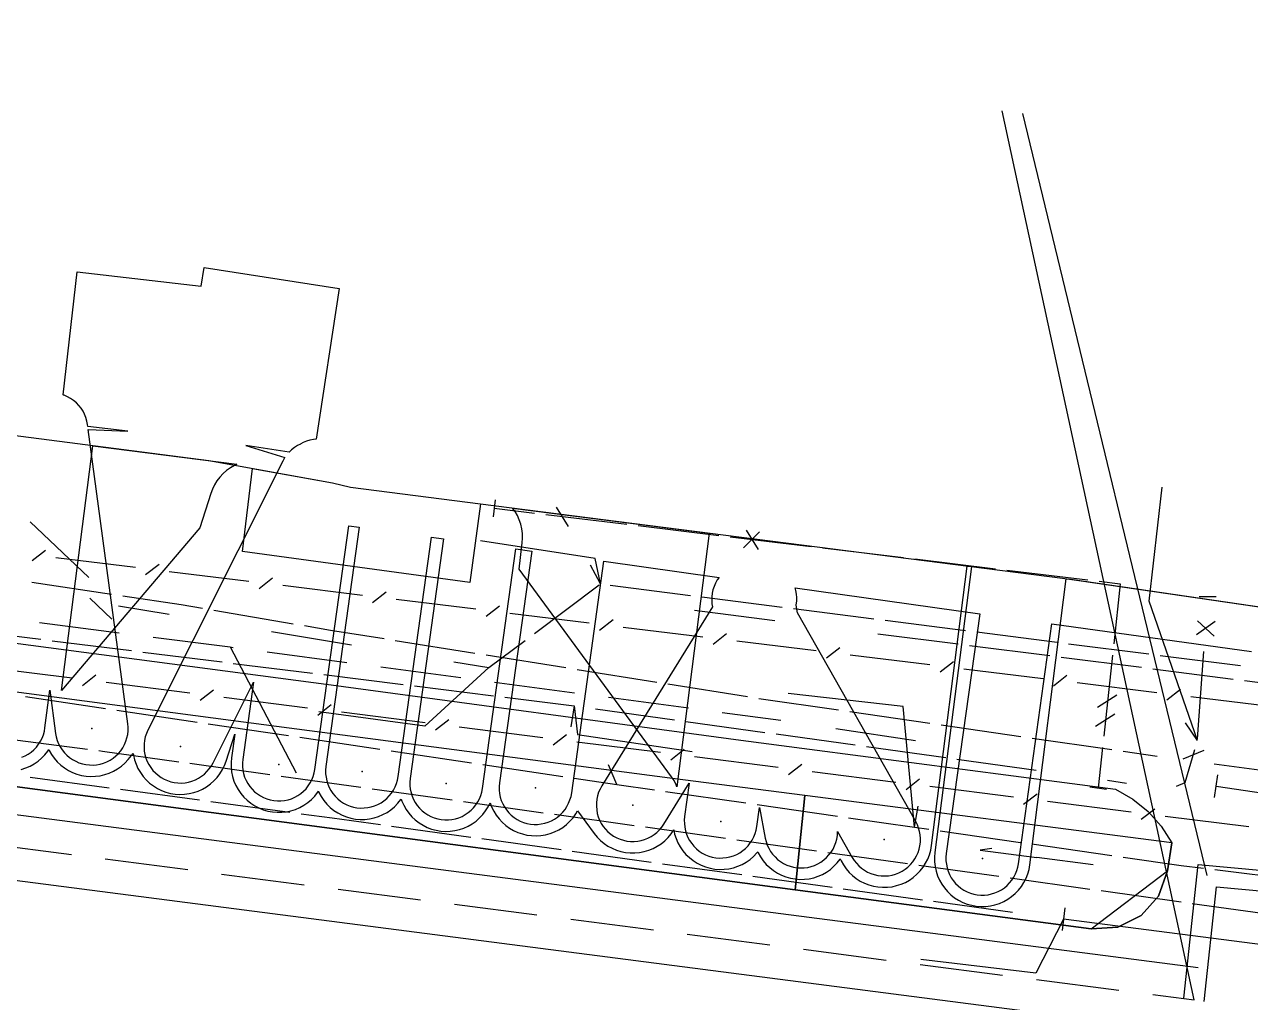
# Model space of a CAD drawing. Header units: metres. Extents: x -3782 to -2031, y 18790 to 19846.
# Drawn here: x -3374.6 to -3320.8, y 18937.2 to 18980.1 of the extents above; entities that cross this region are included whole.
import ezdxf

# ---------------------------------------------------------------- set-up
doc = ezdxf.new("R2010")
doc.units = ezdxf.units.M
for name, color, linetype in [('BOUNDARY', 7, 'Continuous'), ('CURB', 7, 'Continuous'), ('ELECTR_CABLE', 7, 'Continuous'), ('ELECTR_CABLE_COMM', 7, 'Continuous'), ('GRASS', 7, 'Continuous'), ('GROUND', 7, 'Continuous'), ('HEAT', 7, 'Continuous'), ('OVERHEAD_POWER_LINE', 7, 'Continuous'), ('ROAD', 7, 'Continuous'), ('SEWER', 7, 'Continuous'), ('TREE', 7, 'Continuous')]:
    doc.layers.add(name, color=color, linetype=linetype)

msp = doc.modelspace()

# ---------------------------------------------------------------- linework, layer by layer
at = {"layer": 'BOUNDARY'}
msp.add_lwpolyline([(-3514.279, 18980.075), (-3444.959, 18971.131), (-3440.145, 18970.268), (-3432.134, 18969.246), (-3428.512, 18968.968), (-3425.775, 18968.623), (-3425.322, 18968.544), (-3417.791, 18967.581), (-3417.72, 18967.575), (-3366.531, 18960.949), (-3361.097, 18959.974), (-3360.303, 18959.791), (-3354.605, 18959.061), (-3354.606, 18959.051), (-3329.073, 18955.792), (-3328.35, 18955.694), (-3287.413, 18949.71)], dxfattribs=at)
at = {"layer": 'CURB'}
msp.add_lwpolyline([(-3398.913, 18953.957), (-3399.056, 18952.851), (-3396.474, 18949.491), (-3327.819, 18940.418), (-3324.458, 18942.958), (-3324.278, 18944.19)], dxfattribs=at)
at = {"layer": 'ELECTR_CABLE'}
for points in [[(-3325.275, 18954.785), (-3324.699, 18959.783)], [(-3353.966, 18959.232), (-3354.052, 18958.487)], [(-3354.009, 18958.86), (-3352.234, 18958.646)], [(-3351.738, 18958.586), (-3348.189, 18958.159)], [(-3351.285, 18958.908), (-3350.754, 18958.06)], [(-3374.369, 18958.272), (-3371.793, 18955.824)], [(-3347.692, 18958.099), (-3344.143, 18957.671)], [(-3342.956, 18957.905), (-3342.426, 18957.056)], [(-3349.58, 18956.655), (-3354.601, 18957.436)], [(-3343.647, 18957.611), (-3340.097, 18957.184)], [(-3342.36, 18957.835), (-3343.071, 18957.132)], [(-3339.601, 18957.124), (-3336.052, 18956.697)], [(-3349.341, 18955.541), (-3349.774, 18956.369)], [(-3349.341, 18955.541), (-3349.58, 18956.655)], [(-3335.555, 18956.637), (-3332.006, 18956.209)], [(-3331.51, 18956.149), (-3327.96, 18955.722)], [(-3374.294, 18955.616), (-3370.795, 18955.093)], [(-3352.24, 18953.366), (-3349.397, 18955.499)], [(-3348.915, 18955.487), (-3345.389, 18955.038)], [(-3327.464, 18955.662), (-3326.541, 18955.551)], [(-3326.541, 18955.551), (-3326.824, 18952.921)], [(-3371.751, 18954.923), (-3370.782, 18954.002)], [(-3370.3, 18955.019), (-3367.735, 18954.636)], [(-3344.893, 18954.974), (-3341.367, 18954.525)], [(-3323.15, 18948.679), (-3325.275, 18954.785)], [(-3323.078, 18954.989), (-3322.328, 18954.989)], [(-3370.49, 18954.586), (-3368.264, 18954.214)], [(-3367.735, 18954.636), (-3366.804, 18954.477)], [(-3366.312, 18954.393), (-3362.824, 18953.797)], [(-3345.223, 18954.387), (-3341.696, 18953.938)], [(-3340.871, 18954.461), (-3337.346, 18954.012)], [(-3373.96, 18953.85), (-3370.452, 18953.402)], [(-3362.331, 18953.713), (-3361.185, 18953.517)], [(-3336.85, 18953.949), (-3333.324, 18953.499)], [(-3323.196, 18953.331), (-3322.374, 18953.903)], [(-3323.155, 18953.93), (-3322.418, 18953.254)], [(-3377.369, 18953.548), (-3373.892, 18953.115)], [(-3368.964, 18953.211), (-3365.586, 18952.779)], [(-3363.772, 18953.464), (-3360.266, 18952.878)], [(-3361.185, 18953.517), (-3358.839, 18953.143)], [(-3358.346, 18953.065), (-3354.852, 18952.508)], [(-3354.233, 18951.871), (-3352.64, 18953.066)], [(-3337.177, 18953.361), (-3333.651, 18952.912)], [(-3332.828, 18953.436), (-3329.303, 18952.986)], [(-3373.396, 18953.053), (-3369.92, 18952.619)], [(-3369.424, 18952.557), (-3365.947, 18952.123)], [(-3365.586, 18952.779), (-3365.457, 18952.762)], [(-3365.586, 18952.779), (-3362.69, 18947.255)], [(-3363.97, 18952.564), (-3360.464, 18952.098)], [(-3333.155, 18952.848), (-3329.628, 18952.399)], [(-3328.807, 18952.923), (-3325.281, 18952.473)], [(-3323.144, 18948.757), (-3322.874, 18952.58)], [(-3365.451, 18952.061), (-3361.974, 18951.628)], [(-3355.774, 18952.128), (-3354.233, 18951.871)], [(-3354.358, 18952.429), (-3350.864, 18951.872)], [(-3329.132, 18952.335), (-3325.605, 18951.886)], [(-3326.878, 18952.424), (-3327.261, 18948.869)], [(-3324.785, 18952.41), (-3321.26, 18951.96)], [(-3361.478, 18951.566), (-3358.002, 18951.132)], [(-3358.977, 18951.901), (-3355.472, 18951.435)], [(-3354.233, 18951.871), (-3357.044, 18949.303)], [(-3350.37, 18951.794), (-3346.876, 18951.237)], [(-3325.109, 18951.822), (-3321.583, 18951.373)], [(-3357.506, 18951.07), (-3354.029, 18950.636)], [(-3353.985, 18951.238), (-3350.479, 18950.772)], [(-3346.382, 18951.158), (-3342.889, 18950.601)], [(-3321.087, 18951.309), (-3317.56, 18950.86)], [(-3374.572, 18950.606), (-3371.054, 18950.083)], [(-3353.533, 18950.574), (-3350.493, 18950.195)], [(-3348.992, 18950.574), (-3345.487, 18950.108)], [(-3342.394, 18950.525), (-3338.893, 18950.017)], [(-3336.057, 18950.164), (-3341.106, 18950.738)], [(-3326.691, 18950.671), (-3327.532, 18950.13)], [(-3370.56, 18950.01), (-3367.042, 18949.487)], [(-3357.044, 18949.303), (-3361.7, 18949.933)], [(-3350.493, 18950.195), (-3350.637, 18949.272)], [(-3350.493, 18950.195), (-3350.346, 18948.935)], [(-3349.562, 18950.066), (-3346.092, 18949.583)], [(-3344, 18949.911), (-3341.434, 18949.57)], [(-3338.398, 18949.946), (-3334.897, 18949.438)], [(-3335.569, 18944.878), (-3336.057, 18950.164)], [(-3326.781, 18949.837), (-3327.622, 18949.296)], [(-3366.547, 18949.414), (-3363.03, 18948.891)], [(-3345.597, 18949.515), (-3342.127, 18949.032)], [(-3334.402, 18949.366), (-3330.901, 18948.858)], [(-3323.15, 18948.679), (-3323.682, 18949.447)], [(-3362.535, 18948.818), (-3359.017, 18948.295)], [(-3350.346, 18948.935), (-3345.32, 18948.188)], [(-3341.632, 18948.964), (-3338.161, 18948.481)], [(-3339.014, 18949.203), (-3335.517, 18948.674)], [(-3330.406, 18948.786), (-3326.904, 18948.278)], [(-3375.353, 18948.747), (-3371.846, 18948.296)], [(-3371.35, 18948.232), (-3371.194, 18948.212)], [(-3358.523, 18948.222), (-3355.005, 18947.699)], [(-3337.666, 18948.413), (-3334.196, 18947.93)], [(-3327.315, 18948.372), (-3327.506, 18946.595)], [(-3323.778, 18947.869), (-3322.853, 18948.252)], [(-3323.691, 18946.836), (-3323.269, 18948.275)], [(-3371.194, 18948.212), (-3367.847, 18947.745)], [(-3333.701, 18947.862), (-3330.231, 18947.379)], [(-3326.41, 18948.206), (-3324.911, 18947.989)], [(-3367.352, 18947.676), (-3363.849, 18947.187)], [(-3354.51, 18947.626), (-3350.993, 18947.103)], [(-3348.62, 18946.751), (-3348.988, 18947.609)], [(-3322.41, 18947.653), (-3318.903, 18947.181)], [(-3322.4, 18946.18), (-3322.254, 18947.17)], [(-3374.363, 18947.072), (-3370.894, 18946.604)], [(-3363.354, 18947.117), (-3359.851, 18946.628)], [(-3350.498, 18947.03), (-3348.62, 18946.751)], [(-3348.62, 18946.751), (-3346.979, 18946.516)], [(-3327.877, 18946.652), (-3327.135, 18946.538)], [(-3327.097, 18946.944), (-3326.269, 18946.808)], [(-3324.074, 18946.672), (-3323.691, 18946.836)], [(-3322.327, 18946.675), (-3315.316, 18945.639)], [(-3370.398, 18946.537), (-3366.929, 18946.069)], [(-3359.356, 18946.559), (-3355.854, 18946.07)], [(-3346.484, 18946.445), (-3342.964, 18945.939)], [(-3366.433, 18946.002), (-3362.964, 18945.534)], [(-3355.359, 18946.001), (-3351.856, 18945.512)], [(-3342.469, 18945.868), (-3338.949, 18945.363)], [(-3335.569, 18944.878), (-3335.403, 18945.797)], [(-3362.468, 18945.467), (-3361.11, 18945.284)], [(-3361.11, 18945.284), (-3359, 18944.991)], [(-3351.361, 18945.443), (-3347.858, 18944.954)], [(-3338.454, 18945.292), (-3335.569, 18944.878)], [(-3358.505, 18944.923), (-3355.037, 18944.442)], [(-3347.363, 18944.885), (-3343.861, 18944.396)], [(-3335.569, 18944.878), (-3334.933, 18944.787)], [(-3334.438, 18944.716), (-3330.918, 18944.211)], [(-3354.541, 18944.373), (-3351.074, 18943.892)], [(-3343.365, 18944.327), (-3339.863, 18943.837)], [(-3330.423, 18944.14), (-3326.903, 18943.635)], [(-3350.578, 18943.824), (-3347.111, 18943.343)], [(-3339.368, 18943.768), (-3335.865, 18943.279)], [(-3326.408, 18943.564), (-3323.866, 18943.199)], [(-3346.615, 18943.274), (-3343.147, 18942.794)], [(-3335.37, 18943.21), (-3331.868, 18942.721)], [(-3323.866, 18943.199), (-3322.885, 18943.078)], [(-3322.389, 18943.018), (-3318.859, 18942.584)], [(-3342.652, 18942.725), (-3339.184, 18942.244)], [(-3331.372, 18942.652), (-3327.87, 18942.163)], [(-3338.689, 18942.175), (-3335.221, 18941.695)], [(-3327.375, 18942.094), (-3323.872, 18941.605)], [(-3334.726, 18941.626), (-3331.258, 18941.145)], [(-3328.965, 18941.332), (-3329.093, 18940.34)], [(-3323.377, 18941.536), (-3319.874, 18941.047)], [(-3329.029, 18940.836), (-3330.248, 18938.471)], [(-3309.068, 18938.264), (-3329.029, 18940.836)], [(-3330.248, 18938.471), (-3335.287, 18939.069)]]:
    msp.add_lwpolyline(points, dxfattribs=at)
at = {"layer": 'ELECTR_CABLE_COMM'}
for points in [[(-3374.278, 18956.564), (-3373.688, 18957.026)], [(-3373.238, 18956.704), (-3369.748, 18956.276)], [(-3369.299, 18955.954), (-3368.709, 18956.416)], [(-3368.259, 18956.094), (-3364.769, 18955.666)], [(-3364.32, 18955.344), (-3363.729, 18955.806)], [(-3363.28, 18955.484), (-3359.79, 18955.056)], [(-3359.341, 18954.734), (-3358.75, 18955.196)], [(-3358.301, 18954.874), (-3354.811, 18954.446)], [(-3354.362, 18954.124), (-3353.771, 18954.586)], [(-3353.322, 18954.264), (-3349.832, 18953.837)], [(-3349.382, 18953.515), (-3348.792, 18953.976)], [(-3348.343, 18953.654), (-3344.852, 18953.227)], [(-3344.403, 18952.905), (-3343.813, 18953.366)], [(-3343.364, 18953.044), (-3339.873, 18952.617)], [(-3339.424, 18952.295), (-3338.834, 18952.756)], [(-3338.384, 18952.434), (-3334.894, 18952.007)], [(-3334.445, 18951.685), (-3333.855, 18952.146)], [(-3372.517, 18951.404), (-3376.191, 18951.868)], [(-3371.477, 18951.54), (-3372.07, 18951.08)], [(-3333.405, 18951.824), (-3329.915, 18951.397)], [(-3329.466, 18951.075), (-3328.875, 18951.537)], [(-3367.356, 18950.752), (-3371.029, 18951.216)], [(-3328.426, 18951.215), (-3324.936, 18950.787)], [(-3324.487, 18950.465), (-3323.896, 18950.927)], [(-3366.316, 18950.888), (-3366.908, 18950.429)], [(-3362.194, 18950.1), (-3365.868, 18950.564)], [(-3323.447, 18950.605), (-3319.957, 18950.177)], [(-3361.154, 18950.236), (-3361.746, 18949.777)], [(-3357.032, 18949.449), (-3360.706, 18949.913)], [(-3355.992, 18949.584), (-3356.584, 18949.125)], [(-3351.871, 18948.797), (-3355.544, 18949.261)], [(-3350.83, 18948.932), (-3351.423, 18948.473)], [(-3346.709, 18948.145), (-3350.382, 18948.609)], [(-3345.669, 18948.281), (-3346.261, 18947.821)], [(-3341.547, 18947.493), (-3345.221, 18947.957)], [(-3340.507, 18947.629), (-3341.099, 18947.169)], [(-3336.385, 18946.841), (-3340.059, 18947.305)], [(-3335.345, 18946.977), (-3335.937, 18946.517)], [(-3331.224, 18946.189), (-3334.897, 18946.653)], [(-3330.183, 18946.325), (-3330.776, 18945.866)], [(-3326.062, 18945.537), (-3329.736, 18946.001)], [(-3325.022, 18945.673), (-3325.614, 18945.214)], [(-3320.9, 18944.886), (-3324.574, 18945.349)]]:
    msp.add_lwpolyline(points, dxfattribs=at)
at = {"layer": 'GRASS'}
for points in [[(-3365.566, 18949.555), (-3393.248, 18953.213), (-3398.913, 18953.957), (-3399.056, 18952.851), (-3398.973, 18951.664), (-3398.46, 18950.637), (-3397.599, 18949.876), (-3396.474, 18949.491), (-3340.795, 18942.133), (-3340.377, 18946.267), (-3346.306, 18947.031)], [(-3324.458, 18942.958), (-3324.278, 18944.19), (-3340.377, 18946.267), (-3340.795, 18942.133), (-3327.819, 18940.418), (-3326.641, 18940.496), (-3325.618, 18940.999), (-3324.855, 18941.846)]]:
    msp.add_lwpolyline(points, close=True, dxfattribs=at)
at = {"layer": 'GROUND'}
msp.add_lwpolyline([(-3361.097, 18959.974), (-3360.303, 18959.791), (-3354.605, 18959.061), (-3354.606, 18959.051), (-3355.077, 18955.601), (-3365.05, 18956.968), (-3364.603, 18960.603)], close=True, dxfattribs=at)
msp.add_lwpolyline([(-3396.274, 18955.759), (-3361.156, 18951.113), (-3343.177, 18948.698), (-3340.171, 18948.304), (-3326.741, 18946.543), (-3325.988, 18946.11), (-3325.319, 18945.566), (-3324.745, 18944.922), (-3324.278, 18944.19), (-3324.458, 18942.958), (-3324.855, 18941.846), (-3325.618, 18940.999), (-3326.641, 18940.496), (-3327.819, 18940.418), (-3340.795, 18942.133), (-3396.474, 18949.491)], dxfattribs=at)
at = {"layer": 'HEAT'}
for points in [[(-3323.298, 18937.304), (-3331.724, 18976.295)], [(-3322.719, 18942.753), (-3330.814, 18976.179)], [(-3427.565, 18952.222), (-3323.115, 18938.718)], [(-3430.791, 18949.766), (-3323.481, 18935.891)], [(-3376.176, 18944.141), (-3372.557, 18943.673)], [(-3371.069, 18943.481), (-3367.45, 18943.013)], [(-3323.743, 18937.376), (-3323.12, 18943.242)], [(-3323.12, 18943.242), (-3315.791, 18942.563)], [(-3365.962, 18942.821), (-3362.343, 18942.353)], [(-3360.855, 18942.16), (-3357.236, 18941.692)], [(-3322.853, 18937.233), (-3322.318, 18942.264)], [(-3322.318, 18942.264), (-3316.753, 18941.749)], [(-3355.749, 18941.5), (-3352.129, 18941.032)], [(-3350.642, 18940.84), (-3347.023, 18940.372)], [(-3345.535, 18940.179), (-3341.916, 18939.712)], [(-3340.428, 18939.519), (-3336.809, 18939.051)], [(-3335.321, 18938.859), (-3331.702, 18938.391)], [(-3330.214, 18938.199), (-3326.595, 18937.731)], [(-3325.108, 18937.538), (-3323.298, 18937.304)]]:
    msp.add_lwpolyline(points, dxfattribs=at)
at = {"layer": 'OVERHEAD_POWER_LINE'}
for points in [[(-3332.17, 18943.938), (-3332.682, 18943.872)], [(-3332.682, 18943.872), (-3330.204, 18943.54)], [(-3327.724, 18943.224), (-3330.204, 18943.54)]]:
    msp.add_lwpolyline(points, dxfattribs=at)
at = {"layer": 'ROAD'}
for points in [[(-3365.293, 18960.788), (-3365.401, 18960.739), (-3365.58, 18960.635), (-3365.747, 18960.515), (-3365.901, 18960.379), (-3366.042, 18960.228), (-3366.167, 18960.064), (-3366.275, 18959.889), (-3366.366, 18959.704), (-3366.438, 18959.511), (-3366.917, 18958.008), (-3372.996, 18950.874), (-3371.607, 18961.606)], [(-3344.567, 18957.769), (-3345.986, 18946.651), (-3346.02, 18946.733), (-3346.116, 18946.916), (-3346.229, 18947.088), (-3352.905, 18956.19), (-3352.771, 18957.348), (-3352.757, 18957.554), (-3352.764, 18957.76), (-3352.791, 18957.964), (-3352.837, 18958.165), (-3352.903, 18958.36), (-3352.988, 18958.548), (-3353.091, 18958.726), (-3353.195, 18958.871)]]:
    msp.add_lwpolyline(points, close=True, dxfattribs=at)
msp.add_lwpolyline([(-3374.752, 18947.409), (-3374.556, 18947.472), (-3374.367, 18947.554), (-3374.187, 18947.655), (-3374.018, 18947.773), (-3373.861, 18947.906), (-3373.718, 18948.055), (-3373.59, 18948.216), (-3373.549, 18948.281), (-3373.533, 18948.245), (-3373.43, 18948.067), (-3373.311, 18947.899), (-3373.175, 18947.744), (-3373.025, 18947.602), (-3372.862, 18947.477), (-3372.687, 18947.367), (-3372.502, 18947.276), (-3372.31, 18947.203), (-3372.111, 18947.149), (-3371.907, 18947.115), (-3371.702, 18947.101), (-3371.496, 18947.107), (-3371.291, 18947.134), (-3371.091, 18947.18), (-3370.895, 18947.246), (-3370.707, 18947.331), (-3370.529, 18947.433), (-3370.361, 18947.553), (-3370.206, 18947.689), (-3370.065, 18947.839), (-3369.842, 18948.1), (-3369.833, 18948.031), (-3369.786, 18947.831), (-3369.719, 18947.636), (-3369.633, 18947.448), (-3369.53, 18947.27), (-3369.409, 18947.103), (-3369.273, 18946.948), (-3369.122, 18946.808), (-3368.958, 18946.683), (-3368.783, 18946.575), (-3368.598, 18946.484), (-3368.405, 18946.412), (-3368.206, 18946.359), (-3368.002, 18946.326), (-3367.797, 18946.313), (-3367.591, 18946.32), (-3367.387, 18946.348), (-3367.186, 18946.395), (-3366.991, 18946.462), (-3366.803, 18946.547), (-3366.625, 18946.651), (-3366.458, 18946.771), (-3366.303, 18946.908), (-3366.163, 18947.058), (-3366.038, 18947.222), (-3365.93, 18947.398), (-3365.839, 18947.583), (-3365.767, 18947.776), (-3365.39, 18948.96), (-3365.533, 18947.912), (-3365.551, 18947.707), (-3365.549, 18947.501), (-3365.527, 18947.296), (-3365.484, 18947.094), (-3365.422, 18946.898), (-3365.341, 18946.708), (-3365.242, 18946.527), (-3365.126, 18946.357), (-3364.993, 18946.199), (-3364.846, 18946.055), (-3364.685, 18945.926), (-3364.512, 18945.814), (-3364.33, 18945.719), (-3364.138, 18945.642), (-3363.941, 18945.584), (-3363.738, 18945.546), (-3363.533, 18945.528), (-3363.327, 18945.531), (-3363.122, 18945.553), (-3362.92, 18945.596), (-3362.724, 18945.658), (-3362.534, 18945.738), (-3362.353, 18945.838), (-3362.183, 18945.954), (-3362.025, 18946.087), (-3361.881, 18946.234), (-3361.752, 18946.395), (-3361.716, 18946.451), (-3361.692, 18946.396), (-3361.593, 18946.215), (-3361.477, 18946.045), (-3361.344, 18945.887), (-3361.197, 18945.743), (-3361.036, 18945.614), (-3360.863, 18945.502), (-3360.681, 18945.407), (-3360.489, 18945.33), (-3360.292, 18945.272), (-3360.089, 18945.234), (-3359.884, 18945.216), (-3359.678, 18945.219), (-3359.473, 18945.241), (-3359.271, 18945.284), (-3359.075, 18945.346), (-3358.885, 18945.426), (-3358.704, 18945.526), (-3358.534, 18945.642), (-3358.376, 18945.775), (-3358.232, 18945.922), (-3358.103, 18946.083), (-3358.089, 18946.105), (-3358.06, 18946.021), (-3357.976, 18945.834), (-3357.873, 18945.655), (-3357.753, 18945.487), (-3357.617, 18945.332), (-3357.467, 18945.191), (-3357.303, 18945.066), (-3357.128, 18944.957), (-3356.944, 18944.866), (-3356.751, 18944.793), (-3356.552, 18944.739), (-3356.348, 18944.706), (-3356.143, 18944.692), (-3355.937, 18944.699), (-3355.732, 18944.725), (-3355.532, 18944.772), (-3355.336, 18944.838), (-3355.149, 18944.923), (-3354.97, 18945.026), (-3354.803, 18945.146), (-3354.648, 18945.282), (-3354.507, 18945.432), (-3354.381, 18945.595), (-3354.272, 18945.77), (-3354.186, 18945.944), (-3354.118, 18945.763), (-3354.027, 18945.578), (-3353.918, 18945.403), (-3353.793, 18945.239), (-3353.652, 18945.089), (-3353.497, 18944.953), (-3353.33, 18944.833), (-3353.151, 18944.729), (-3352.964, 18944.644), (-3352.769, 18944.578), (-3352.568, 18944.531), (-3352.364, 18944.504), (-3352.158, 18944.497), (-3351.952, 18944.51), (-3351.749, 18944.544), (-3351.55, 18944.597), (-3351.357, 18944.67), (-3351.172, 18944.761), (-3350.997, 18944.869), (-3350.833, 18944.995), (-3350.683, 18945.135), (-3350.547, 18945.29), (-3350.427, 18945.458), (-3350.345, 18945.598), (-3349.616, 18944.604), (-3349.486, 18944.444), (-3349.341, 18944.297), (-3349.183, 18944.166), (-3349.012, 18944.05), (-3348.831, 18943.952), (-3348.641, 18943.872), (-3348.444, 18943.812), (-3348.242, 18943.77), (-3348.037, 18943.749), (-3347.831, 18943.748), (-3347.626, 18943.767), (-3347.424, 18943.806), (-3347.226, 18943.865), (-3347.035, 18943.943), (-3346.853, 18944.039), (-3346.681, 18944.152), (-3346.521, 18944.282), (-3346.374, 18944.427), (-3346.243, 18944.586), (-3346.13, 18944.753), (-3346.09, 18944.571), (-3346.026, 18944.375), (-3345.944, 18944.187), (-3345.843, 18944.007), (-3345.725, 18943.838), (-3345.591, 18943.681), (-3345.442, 18943.539), (-3345.28, 18943.411), (-3345.107, 18943.3), (-3344.923, 18943.207), (-3344.731, 18943.132), (-3344.533, 18943.076), (-3344.33, 18943.04), (-3344.124, 18943.024), (-3343.918, 18943.028), (-3343.714, 18943.052), (-3343.512, 18943.097), (-3343.316, 18943.16), (-3343.128, 18943.243), (-3342.948, 18943.344), (-3342.779, 18943.462), (-3342.622, 18943.596), (-3342.48, 18943.744), (-3342.439, 18943.796), (-3342.42, 18943.75), (-3342.319, 18943.571), (-3342.201, 18943.402), (-3342.067, 18943.245), (-3341.918, 18943.102), (-3341.756, 18942.975), (-3341.582, 18942.864), (-3341.399, 18942.77), (-3341.207, 18942.696), (-3341.008, 18942.64), (-3340.806, 18942.604), (-3340.6, 18942.588), (-3340.394, 18942.592), (-3340.189, 18942.616), (-3339.988, 18942.661), (-3339.792, 18942.724), (-3339.603, 18942.807), (-3339.424, 18942.908), (-3339.255, 18943.026), (-3339.098, 18943.16), (-3338.955, 18943.309), (-3338.828, 18943.471), (-3338.819, 18943.485), (-3338.782, 18943.4), (-3338.681, 18943.221), (-3338.563, 18943.052), (-3338.429, 18942.895), (-3338.28, 18942.752), (-3338.118, 18942.625), (-3337.944, 18942.514), (-3337.761, 18942.42), (-3337.569, 18942.346), (-3337.37, 18942.29), (-3337.168, 18942.254), (-3336.962, 18942.238), (-3336.756, 18942.242), (-3336.551, 18942.266), (-3336.35, 18942.311), (-3336.154, 18942.374), (-3335.965, 18942.457), (-3335.786, 18942.558), (-3335.617, 18942.676), (-3335.46, 18942.81), (-3335.317, 18942.959), (-3335.19, 18943.121), (-3335.079, 18943.294), (-3334.986, 18943.478), (-3334.911, 18943.67), (-3334.855, 18943.868), (-3334.819, 18944.071), (-3333.256, 18956.326), (-3333.071, 18956.303), (-3334.67, 18943.761), (-3334.686, 18943.556), (-3334.682, 18943.35), (-3334.657, 18943.145), (-3334.613, 18942.944), (-3334.549, 18942.748), (-3334.467, 18942.559), (-3334.366, 18942.38), (-3334.248, 18942.211), (-3334.114, 18942.054), (-3333.965, 18941.911), (-3333.803, 18941.784), (-3333.629, 18941.673), (-3333.446, 18941.579), (-3333.254, 18941.505), (-3333.055, 18941.449), (-3332.853, 18941.413), (-3332.647, 18941.397), (-3332.441, 18941.401), (-3332.236, 18941.425), (-3332.035, 18941.47), (-3331.839, 18941.533), (-3331.65, 18941.616), (-3331.471, 18941.717), (-3331.302, 18941.835), (-3331.145, 18941.969), (-3331.002, 18942.118), (-3330.875, 18942.28), (-3330.764, 18942.453), (-3330.671, 18942.637), (-3330.596, 18942.829), (-3330.54, 18943.027), (-3330.504, 18943.23), (-3328.904, 18955.771), (-3328.711, 18955.747), (-3328.711, 18955.746), (-3285.49, 18949.429)], dxfattribs=at)
at = {"layer": 'SEWER'}
msp.add_lwpolyline([(-3374.73, 18947.941), (-3374.586, 18948.004), (-3374.449, 18948.081), (-3374.32, 18948.171), (-3374.201, 18948.273), (-3374.092, 18948.386), (-3373.995, 18948.51), (-3373.911, 18948.642), (-3373.84, 18948.782), (-3373.783, 18948.928), (-3373.74, 18949.079), (-3373.713, 18949.234), (-3373.503, 18950.88), (-3373.249, 18948.987), (-3373.22, 18948.833), (-3373.176, 18948.682), (-3373.118, 18948.536), (-3373.046, 18948.397), (-3372.961, 18948.265), (-3372.863, 18948.142), (-3372.753, 18948.03), (-3372.633, 18947.929), (-3372.504, 18947.84), (-3372.366, 18947.764), (-3372.222, 18947.702), (-3372.072, 18947.654), (-3371.919, 18947.621), (-3371.763, 18947.604), (-3371.606, 18947.602), (-3371.449, 18947.615), (-3371.295, 18947.644), (-3371.144, 18947.687), (-3370.998, 18947.745), (-3370.859, 18947.818), (-3370.727, 18947.903), (-3370.604, 18948.001), (-3370.492, 18948.11), (-3370.391, 18948.231), (-3370.302, 18948.36), (-3370.226, 18948.497), (-3370.164, 18948.642), (-3370.116, 18948.791), (-3370.083, 18948.945), (-3370.066, 18949.101), (-3370.064, 18949.258), (-3370.077, 18949.414), (-3371.814, 18962.31), (-3370.085, 18962.243), (-3371.831, 18962.443), (-3371.843, 18962.529), (-3371.872, 18962.684), (-3371.915, 18962.835), (-3371.973, 18962.981), (-3372.045, 18963.12), (-3372.131, 18963.252), (-3372.229, 18963.374), (-3372.338, 18963.487), (-3372.458, 18963.588), (-3372.588, 18963.677), (-3372.725, 18963.753), (-3372.87, 18963.815), (-3372.906, 18963.827), (-3372.921, 18963.834), (-3372.303, 18969.231), (-3366.855, 18968.606), (-3366.731, 18969.415), (-3360.801, 18968.502), (-3361.817, 18961.892), (-3361.934, 18961.88), (-3362.088, 18961.848), (-3362.238, 18961.801), (-3362.382, 18961.74), (-3362.487, 18961.682), (-3362.5, 18961.677), (-3362.64, 18961.607), (-3362.773, 18961.522), (-3362.896, 18961.426), (-3363, 18961.326), (-3364.895, 18961.618), (-3363.19, 18961.087), (-3363.202, 18961.07), (-3363.28, 18960.933), (-3369.198, 18949.13), (-3369.262, 18948.986), (-3369.311, 18948.837), (-3369.345, 18948.684), (-3369.364, 18948.528), (-3369.367, 18948.371), (-3369.356, 18948.215), (-3369.328, 18948.06), (-3369.286, 18947.909), (-3369.23, 18947.762), (-3369.159, 18947.622), (-3369.075, 18947.49), (-3368.978, 18947.366), (-3368.869, 18947.252), (-3368.75, 18947.15), (-3368.622, 18947.06), (-3368.485, 18946.983), (-3368.341, 18946.919), (-3368.192, 18946.87), (-3368.039, 18946.836), (-3367.883, 18946.817), (-3367.726, 18946.813), (-3367.57, 18946.825), (-3367.415, 18946.852), (-3367.264, 18946.894), (-3367.117, 18946.951), (-3366.977, 18947.022), (-3366.845, 18947.106), (-3366.721, 18947.203), (-3366.607, 18947.311), (-3366.505, 18947.43), (-3366.415, 18947.559), (-3366.338, 18947.696), (-3364.566, 18951.229), (-3365.038, 18947.848), (-3365.052, 18947.691), (-3365.05, 18947.534), (-3365.033, 18947.378), (-3365.001, 18947.225), (-3364.955, 18947.075), (-3364.893, 18946.93), (-3364.818, 18946.792), (-3364.73, 18946.663), (-3364.629, 18946.542), (-3364.517, 18946.432), (-3364.395, 18946.333), (-3364.263, 18946.247), (-3364.124, 18946.175), (-3363.979, 18946.116), (-3363.828, 18946.071), (-3363.674, 18946.042), (-3363.517, 18946.028), (-3363.36, 18946.029), (-3363.204, 18946.046), (-3363.051, 18946.078), (-3362.901, 18946.125), (-3362.756, 18946.186), (-3362.618, 18946.262), (-3362.489, 18946.35), (-3362.368, 18946.451), (-3362.258, 18946.563), (-3362.16, 18946.685), (-3362.073, 18946.816), (-3362.001, 18946.955), (-3361.942, 18947.101), (-3361.897, 18947.252), (-3361.868, 18947.406), (-3360.377, 18958.097), (-3359.924, 18958.034), (-3361.389, 18947.536), (-3361.403, 18947.379), (-3361.401, 18947.222), (-3361.384, 18947.066), (-3361.352, 18946.913), (-3361.306, 18946.763), (-3361.244, 18946.618), (-3361.169, 18946.48), (-3361.081, 18946.351), (-3360.98, 18946.23), (-3360.868, 18946.12), (-3360.746, 18946.021), (-3360.614, 18945.935), (-3360.475, 18945.863), (-3360.33, 18945.804), (-3360.179, 18945.759), (-3360.025, 18945.73), (-3359.868, 18945.716), (-3359.711, 18945.717), (-3359.555, 18945.734), (-3359.402, 18945.766), (-3359.252, 18945.813), (-3359.107, 18945.874), (-3358.969, 18945.95), (-3358.84, 18946.038), (-3358.719, 18946.139), (-3358.609, 18946.251), (-3358.511, 18946.373), (-3358.424, 18946.504), (-3358.352, 18946.643), (-3358.293, 18946.789), (-3358.248, 18946.94), (-3358.219, 18947.094), (-3356.755, 18957.592), (-3356.226, 18957.519), (-3357.692, 18947.013), (-3357.706, 18946.856), (-3357.704, 18946.699), (-3357.687, 18946.543), (-3357.655, 18946.39), (-3357.609, 18946.24), (-3357.547, 18946.095), (-3357.472, 18945.957), (-3357.384, 18945.828), (-3357.283, 18945.707), (-3357.171, 18945.597), (-3357.049, 18945.498), (-3356.917, 18945.412), (-3356.778, 18945.34), (-3356.633, 18945.281), (-3356.482, 18945.236), (-3356.328, 18945.207), (-3356.171, 18945.193), (-3356.014, 18945.194), (-3355.858, 18945.211), (-3355.705, 18945.243), (-3355.555, 18945.29), (-3355.41, 18945.351), (-3355.272, 18945.427), (-3355.143, 18945.515), (-3355.022, 18945.616), (-3354.912, 18945.728), (-3354.814, 18945.85), (-3354.727, 18945.981), (-3354.655, 18946.12), (-3354.596, 18946.266), (-3354.551, 18946.417), (-3354.522, 18946.571), (-3353.057, 18957.077), (-3352.358, 18956.979), (-3353.776, 18946.818), (-3353.79, 18946.661), (-3353.788, 18946.504), (-3353.771, 18946.348), (-3353.739, 18946.195), (-3353.693, 18946.045), (-3353.631, 18945.9), (-3353.556, 18945.762), (-3353.468, 18945.633), (-3353.367, 18945.512), (-3353.255, 18945.402), (-3353.133, 18945.303), (-3353.001, 18945.217), (-3352.862, 18945.145), (-3352.717, 18945.086), (-3352.566, 18945.041), (-3352.412, 18945.012), (-3352.255, 18944.998), (-3352.098, 18944.999), (-3351.942, 18945.016), (-3351.789, 18945.048), (-3351.639, 18945.095), (-3351.494, 18945.156), (-3351.356, 18945.232), (-3351.227, 18945.32), (-3351.106, 18945.421), (-3350.996, 18945.533), (-3350.898, 18945.655), (-3350.811, 18945.786), (-3350.739, 18945.925), (-3350.68, 18946.071), (-3350.635, 18946.222), (-3350.606, 18946.376), (-3349.189, 18956.537), (-3344.134, 18955.832), (-3344.216, 18955.716), (-3344.293, 18955.579), (-3344.357, 18955.436), (-3344.406, 18955.287), (-3344.44, 18955.133), (-3344.459, 18954.978), (-3344.463, 18954.821), (-3344.452, 18954.664), (-3344.43, 18954.536), (-3349.284, 18946.687), (-3349.36, 18946.55), (-3349.422, 18946.406), (-3349.469, 18946.256), (-3349.502, 18946.103), (-3349.52, 18945.947), (-3349.522, 18945.79), (-3349.509, 18945.633), (-3349.48, 18945.479), (-3349.437, 18945.328), (-3349.379, 18945.182), (-3349.307, 18945.042), (-3349.221, 18944.911), (-3349.123, 18944.788), (-3349.014, 18944.675), (-3348.894, 18944.574), (-3348.764, 18944.485), (-3348.627, 18944.409), (-3348.483, 18944.347), (-3348.333, 18944.299), (-3348.18, 18944.267), (-3348.024, 18944.249), (-3347.867, 18944.247), (-3347.71, 18944.26), (-3347.556, 18944.289), (-3347.405, 18944.332), (-3347.259, 18944.39), (-3347.119, 18944.462), (-3346.988, 18944.548), (-3346.865, 18944.645), (-3346.752, 18944.755), (-3346.651, 18944.875), (-3346.562, 18945.004), (-3345.445, 18946.811), (-3345.649, 18945.343), (-3345.663, 18945.187), (-3345.661, 18945.03), (-3345.644, 18944.873), (-3345.612, 18944.72), (-3345.565, 18944.57), (-3345.504, 18944.425), (-3345.429, 18944.288), (-3345.34, 18944.158), (-3345.239, 18944.037), (-3345.127, 18943.927), (-3345.005, 18943.829), (-3344.874, 18943.743), (-3344.735, 18943.67), (-3344.589, 18943.611), (-3344.438, 18943.567), (-3344.284, 18943.538), (-3344.128, 18943.524), (-3343.971, 18943.526), (-3343.814, 18943.542), (-3343.661, 18943.574), (-3343.511, 18943.621), (-3343.366, 18943.683), (-3343.229, 18943.758), (-3343.099, 18943.847), (-3342.978, 18943.947), (-3342.868, 18944.059), (-3342.77, 18944.182), (-3342.684, 18944.313), (-3342.611, 18944.452), (-3342.552, 18944.598), (-3342.508, 18944.748), (-3342.479, 18944.903), (-3342.363, 18945.739), (-3342.113, 18944.394), (-3342.077, 18944.242), (-3342.026, 18944.093), (-3341.96, 18943.95), (-3341.881, 18943.815), (-3341.789, 18943.687), (-3341.685, 18943.57), (-3341.57, 18943.463), (-3341.445, 18943.368), (-3341.312, 18943.285), (-3341.171, 18943.216), (-3341.023, 18943.162), (-3340.872, 18943.122), (-3340.717, 18943.097), (-3340.56, 18943.087), (-3340.403, 18943.093), (-3340.247, 18943.114), (-3340.095, 18943.15), (-3339.946, 18943.201), (-3339.803, 18943.266), (-3339.668, 18943.345), (-3339.54, 18943.437), (-3339.423, 18943.541), (-3339.316, 18943.656), (-3339.221, 18943.781), (-3339.138, 18943.915), (-3339.069, 18944.056), (-3339.015, 18944.203), (-3338.975, 18944.355), (-3338.95, 18944.51), (-3338.94, 18944.667), (-3338.941, 18944.69), (-3338.294, 18943.548), (-3338.21, 18943.415), (-3338.113, 18943.292), (-3338.005, 18943.178), (-3337.886, 18943.075), (-3337.758, 18942.985), (-3337.621, 18942.908), (-3337.478, 18942.844), (-3337.329, 18942.795), (-3337.175, 18942.76), (-3337.02, 18942.741), (-3336.863, 18942.737), (-3336.706, 18942.749), (-3336.551, 18942.776), (-3336.4, 18942.818), (-3336.253, 18942.874), (-3336.113, 18942.945), (-3335.981, 18943.029), (-3335.857, 18943.125), (-3335.743, 18943.234), (-3335.64, 18943.352), (-3335.55, 18943.481), (-3335.473, 18943.617), (-3335.409, 18943.761), (-3335.36, 18943.91), (-3335.325, 18944.063), (-3335.306, 18944.219), (-3335.302, 18944.376), (-3335.314, 18944.533), (-3335.341, 18944.687), (-3335.383, 18944.839), (-3335.439, 18944.985), (-3335.51, 18945.126), (-3340.696, 18954.28), (-3340.757, 18954.606), (-3340.752, 18954.631), (-3340.734, 18954.787), (-3340.732, 18954.944), (-3340.745, 18955.101), (-3340.774, 18955.255), (-3340.806, 18955.368), (-3332.704, 18954.238), (-3334.172, 18943.717), (-3334.186, 18943.56), (-3334.184, 18943.403), (-3334.167, 18943.247), (-3334.135, 18943.094), (-3334.089, 18942.944), (-3334.027, 18942.799), (-3333.952, 18942.661), (-3333.864, 18942.532), (-3333.763, 18942.411), (-3333.651, 18942.301), (-3333.529, 18942.202), (-3333.397, 18942.116), (-3333.258, 18942.044), (-3333.113, 18941.985), (-3332.962, 18941.94), (-3332.808, 18941.911), (-3332.651, 18941.897), (-3332.494, 18941.898), (-3332.338, 18941.915), (-3332.185, 18941.947), (-3332.035, 18941.994), (-3331.89, 18942.055), (-3331.752, 18942.131), (-3331.623, 18942.219), (-3331.502, 18942.32), (-3331.392, 18942.432), (-3331.293, 18942.554), (-3331.207, 18942.685), (-3331.135, 18942.824), (-3331.076, 18942.97), (-3331.031, 18943.121), (-3331.002, 18943.275), (-3329.535, 18953.796), (-3320.783, 18952.576)], dxfattribs=at)
at = {"layer": 'TREE'}
for p in [(-3371.663, 18949.201), (-3367.768, 18948.413), (-3363.453, 18947.627), (-3359.804, 18947.315), (-3356.107, 18946.791), (-3352.191, 18946.597), (-3347.923, 18945.846), (-3344.064, 18945.122), (-3340.54, 18944.687), (-3336.902, 18944.337), (-3332.587, 18943.496)]:
    msp.add_point(p, dxfattribs=at)

doc.saveas('drawing.dxf')
